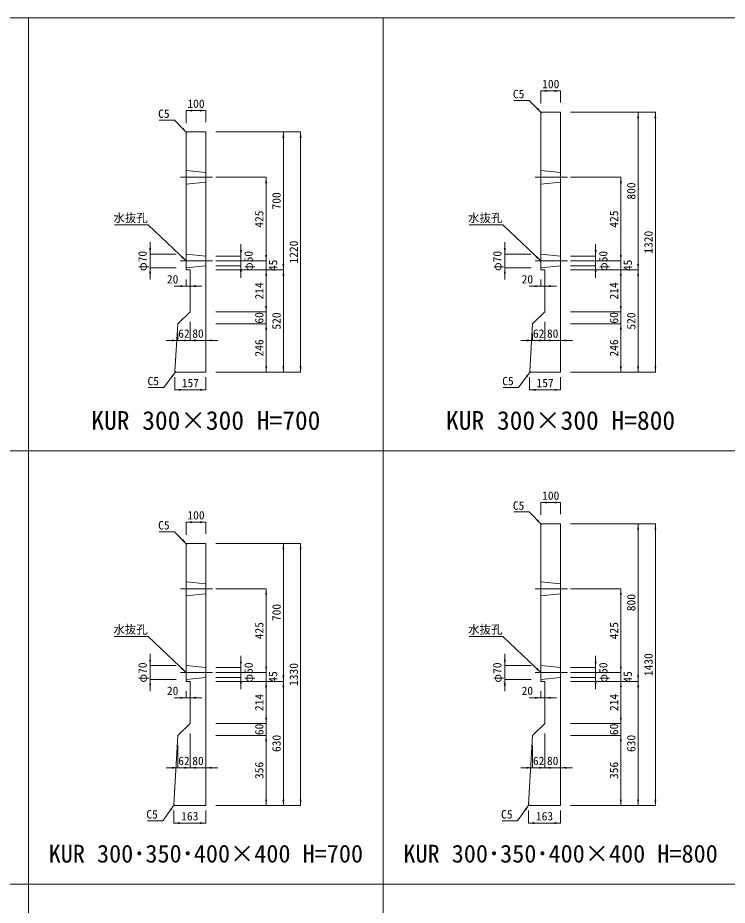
# Model space of a CAD drawing. Units: millimetres at full size, sheet at 1:40. Extents: x 86 to 35886, y -15691 to 10257.
# Drawn here: x 27032 to 30632, y 4493 to 9000 of the extents above; entities that cross this region are included whole.
import ezdxf
from ezdxf.enums import TextEntityAlignment as Align

# ---------------------------------------------------------------- set-up
doc = ezdxf.new("R2010")
doc.units = ezdxf.units.MM
doc.header["$LTSCALE"] = 40
doc.linetypes.add('DASHED', pattern=[7.5, 6, -1.5])
doc.linetypes.add('USER1', pattern=[28.575, 19.05, -3.175, 3.175, -3.175])
for name, color, linetype, lineweight in [('0_2', 7, 'USER1', 5), ('パネックスKUR', 2, 'Continuous', 20), ('図枠', 5, 'Continuous', 13), ('寸法線', 7, 'Continuous', 13), ('引出線', 4, 'Continuous', 13)]:
    doc.layers.add(name, color=color, linetype=linetype, lineweight=lineweight)
doc.layers.add('文字', color=7, linetype='Continuous')
doc.styles.add('ＭＳ ゴシック', font='')
doc.styles.get('ＭＳ ゴシック').set_extended_font_data('MS Gothic')

# ---------------------------------------------------------------- blocks, each defined once
blk = doc.blocks.new('filled_arrow')
at = {"color": 0, "linetype": 'Continuous', "lineweight": -2}
blk.add_solid([(7.5, 1.25), (0, 0), (7.5, -1.25)], dxfattribs=at)

msp = doc.modelspace()

# ---------------------------------------------------------------- linework, layer by layer
at = {"layer": '0_2'}
for p, q in [((27856.87, 8190), (28020.59, 8190)), ((29656.87, 8190), (29820.59, 8190)), ((27856.87, 7765), (28020.59, 7765)), ((29656.87, 7765), (29820.59, 7765)), ((27856.87, 6100), (28020.59, 6100)), ((29656.87, 6100), (29820.59, 6100)), ((27856.87, 5675), (28020.59, 5675)), ((29656.87, 5675), (29820.59, 5675))]:
    msp.add_line(p, q, dxfattribs=at)
at = {"layer": 'パネックスKUR'}
for p, q in [((29686.23, 8515), (29691.23, 8520)), ((29786.23, 8520), (29691.23, 8520)), ((29786.23, 8520), (29786.23, 7200)), ((29686.23, 8515), (29686.23, 7720)), ((27886.23, 8415), (27891.23, 8420)), ((27886.23, 8415), (27886.23, 7720)), ((27986.23, 8420), (27891.23, 8420)), ((27986.23, 8420), (27986.23, 7200)), ((27906.23, 7720), (27886.23, 7720)), ((27906.23, 7720), (27906.23, 7506)), ((29706.23, 7720), (29686.23, 7720)), ((29706.23, 7720), (29706.23, 7506)), ((27906.23, 7506), (27844.23, 7446)), ((29706.23, 7506), (29644.23, 7446)), ((27844.23, 7446), (27829.54, 7204.99)), ((29644.23, 7446), (29629.54, 7204.99)), ((27834.23, 7200), (27829.54, 7204.99)), ((27986.23, 7200), (27834.23, 7200)), ((29634.23, 7200), (29629.54, 7204.99)), ((29786.23, 7200), (29634.23, 7200)), ((29686.23, 6425), (29691.23, 6430)), ((29686.23, 6425), (29686.23, 5630)), ((29786.23, 6430), (29691.23, 6430)), ((29786.23, 6430), (29786.23, 5000)), ((27886.23, 6325), (27891.23, 6330)), ((27886.23, 6325), (27886.23, 5630)), ((27986.23, 6330), (27891.23, 6330)), ((27986.23, 6330), (27986.23, 5000)), ((27906.23, 5630), (27886.23, 5630)), ((27906.23, 5630), (27906.23, 5416)), ((29706.23, 5630), (29686.23, 5630)), ((29706.23, 5630), (29706.23, 5416)), ((27906.23, 5416), (27844.23, 5356)), ((29706.23, 5416), (29644.23, 5356)), ((27844.23, 5356), (27823.53, 5004.99)), ((29644.23, 5356), (29623.53, 5004.99)), ((27828.23, 5000), (27823.53, 5004.99)), ((29628.23, 5000), (29623.53, 5004.99)), ((27986.23, 5000), (27828.23, 5000)), ((29786.23, 5000), (29628.23, 5000))]:
    msp.add_line(p, q, dxfattribs=at)
at = {"layer": 'パネックスKUR', "linetype": 'DASHED', "lineweight": 5}
for p, q in [((27886.23, 8225), (27986.23, 8215)), ((29686.23, 8225), (29786.23, 8215)), ((27886.23, 8155), (27986.23, 8165)), ((29686.23, 8155), (29786.23, 8165)), ((27886.23, 7800), (27986.23, 7790)), ((29686.23, 7800), (29786.23, 7790)), ((27886.23, 7730), (27986.23, 7740)), ((29686.23, 7730), (29786.23, 7740)), ((27886.23, 6135), (27986.23, 6125)), ((29686.23, 6135), (29786.23, 6125)), ((27886.23, 6065), (27986.23, 6075)), ((29686.23, 6065), (29786.23, 6075)), ((27886.23, 5710), (27986.23, 5700)), ((29686.23, 5710), (29786.23, 5700)), ((27886.23, 5640), (27986.23, 5650)), ((29686.23, 5640), (29786.23, 5650))]:
    msp.add_line(p, q, dxfattribs=at)
at = {"layer": '図枠'}
for p, q in [((18686.23, 9000), (34286.23, 9000)), ((18686.23, 9000), (34286.23, 9000)), ((27086.23, 9000), (27086.23, 0)), ((28886.23, 9000), (28886.23, 0)), ((18686.23, 6800), (34286.23, 6800)), ((18686.23, 4600), (34286.23, 4600)), ((18686.23, 4600), (34286.23, 4600))]:
    msp.add_line(p, q, dxfattribs=at)
at = {"layer": '寸法線'}
for p, q in [((29686.23, 8628.55), (29786.23, 8628.55)), ((29686.23, 8565), (29686.23, 8628.55)), ((29786.23, 8570), (29786.23, 8628.55)), ((27886.23, 8528.55), (27986.23, 8528.55)), ((27886.23, 8465), (27886.23, 8528.55)), ((27986.23, 8470), (27986.23, 8528.55)), ((29836.23, 8520), (30267.07, 8520)), ((29836.23, 8520), (30179.57, 8520)), ((30179.57, 7720), (30179.57, 8520)), ((30267.07, 7200), (30267.07, 8520)), ((28036.23, 8420), (28467.07, 8420)), ((28036.23, 8420), (28379.57, 8420)), ((28379.57, 7720), (28379.57, 8420)), ((28467.07, 7200), (28467.07, 8420)), ((28036.23, 8190), (28292.07, 8190)), ((28292.07, 7765), (28292.07, 8190)), ((29836.23, 8190), (30092.07, 8190)), ((30092.07, 7765), (30092.07, 8190)), ((27703.62, 7670), (27703.62, 7860)), ((28164.15, 7680), (28164.15, 7850)), ((29503.62, 7670), (29503.62, 7860)), ((29964.15, 7680), (29964.15, 7850)), ((27836.23, 7800), (27703.62, 7800)), ((28292.07, 7660), (28292.07, 7825)), ((29636.23, 7800), (29503.62, 7800)), ((30092.07, 7660), (30092.07, 7825)), ((28036.23, 7790), (28164.15, 7790)), ((28036.23, 7765), (28292.07, 7765)), ((28036.23, 7765), (28292.07, 7765)), ((29836.23, 7790), (29964.15, 7790)), ((29836.23, 7765), (30092.07, 7765)), ((29836.23, 7765), (30092.07, 7765)), ((27836.23, 7730), (27703.62, 7730)), ((28036.23, 7740), (28164.15, 7740)), ((28036.23, 7720), (28379.57, 7720)), ((28036.23, 7720), (28292.07, 7720)), ((28036.23, 7720), (28292.07, 7720)), ((28036.23, 7720), (28379.57, 7720)), ((28292.07, 7720), (28292.07, 7506)), ((28379.57, 7720), (28379.57, 7200)), ((29636.23, 7730), (29503.62, 7730)), ((29836.23, 7740), (29964.15, 7740)), ((29836.23, 7720), (30179.57, 7720)), ((29836.23, 7720), (30092.07, 7720)), ((29836.23, 7720), (30092.07, 7720)), ((29836.23, 7720), (30179.57, 7720)), ((30092.07, 7720), (30092.07, 7506)), ((30179.57, 7720), (30179.57, 7200)), ((27886.23, 7670), (27886.23, 7637)), ((27906.23, 7670), (27906.23, 7637)), ((29686.23, 7670), (29686.23, 7637)), ((29706.23, 7670), (29706.23, 7637)), ((27826.23, 7637), (27966.23, 7637)), ((29626.23, 7637), (29766.23, 7637)), ((28292.07, 7566), (28292.07, 7386)), ((30092.07, 7566), (30092.07, 7386)), ((28036.23, 7506), (28292.07, 7506)), ((28036.23, 7506), (28292.07, 7506)), ((29836.23, 7506), (30092.07, 7506)), ((29836.23, 7506), (30092.07, 7506)), ((27906.23, 7456), (27906.23, 7361.38)), ((27906.23, 7456), (27906.23, 7361.38)), ((27986.23, 7456), (27986.23, 7361.38)), ((28036.23, 7446), (28292.07, 7446)), ((28036.23, 7446), (28292.07, 7446)), ((28292.07, 7446), (28292.07, 7200)), ((29706.23, 7456), (29706.23, 7361.38)), ((29706.23, 7456), (29706.23, 7361.38)), ((29786.23, 7456), (29786.23, 7361.38)), ((29836.23, 7446), (30092.07, 7446)), ((29836.23, 7446), (30092.07, 7446)), ((30092.07, 7446), (30092.07, 7200)), ((27844.23, 7396), (27844.23, 7361.38)), ((29644.23, 7396), (29644.23, 7361.38)), ((27966.23, 7361.38), (27784.23, 7361.38)), ((27846.23, 7361.38), (28046.23, 7361.38)), ((29766.23, 7361.38), (29584.23, 7361.38)), ((29646.23, 7361.38), (29846.23, 7361.38)), ((27829.23, 7175), (27829.23, 7110.43)), ((27986.23, 7175), (27986.23, 7110.43)), ((28036.23, 7200), (28467.07, 7200)), ((28036.23, 7200), (28379.57, 7200)), ((28036.23, 7200), (28292.07, 7200)), ((29629.23, 7175), (29629.23, 7110.43)), ((29786.23, 7175), (29786.23, 7110.43)), ((29836.23, 7200), (30267.07, 7200)), ((29836.23, 7200), (30179.57, 7200)), ((29836.23, 7200), (30092.07, 7200)), ((27829.23, 7110.43), (27986.23, 7110.43)), ((29629.23, 7110.43), (29786.23, 7110.43)), ((29686.23, 6538.55), (29786.23, 6538.55)), ((29686.23, 6475), (29686.23, 6538.55)), ((29786.23, 6480), (29786.23, 6538.55)), ((27886.23, 6438.55), (27986.23, 6438.55)), ((27886.23, 6375), (27886.23, 6438.55)), ((27986.23, 6380), (27986.23, 6438.55)), ((29836.23, 6430), (30267.07, 6430)), ((29836.23, 6430), (30179.57, 6430)), ((30179.57, 5630), (30179.57, 6430)), ((30267.07, 5000), (30267.07, 6430)), ((28036.23, 6330), (28467.07, 6330)), ((28036.23, 6330), (28379.57, 6330)), ((28379.57, 5630), (28379.57, 6330)), ((28467.07, 5000), (28467.07, 6330)), ((28036.23, 6100), (28292.07, 6100)), ((28292.07, 5675), (28292.07, 6100)), ((29836.23, 6100), (30092.07, 6100)), ((30092.07, 5675), (30092.07, 6100)), ((27703.62, 5580), (27703.62, 5770)), ((29503.62, 5580), (29503.62, 5770)), ((28164.15, 5590), (28164.15, 5760)), ((28292.07, 5570), (28292.07, 5735)), ((29964.15, 5590), (29964.15, 5760)), ((30092.07, 5570), (30092.07, 5735)), ((27836.23, 5710), (27703.62, 5710)), ((28036.23, 5700), (28164.15, 5700)), ((29636.23, 5710), (29503.62, 5710)), ((29836.23, 5700), (29964.15, 5700)), ((27836.23, 5640), (27703.62, 5640)), ((28036.23, 5675), (28292.07, 5675)), ((28036.23, 5675), (28292.07, 5675)), ((28036.23, 5650), (28164.15, 5650)), ((29636.23, 5640), (29503.62, 5640)), ((29836.23, 5675), (30092.07, 5675)), ((29836.23, 5675), (30092.07, 5675)), ((29836.23, 5650), (29964.15, 5650)), ((28036.23, 5630), (28379.57, 5630)), ((28036.23, 5630), (28292.07, 5630)), ((28036.23, 5630), (28379.57, 5630)), ((28036.23, 5630), (28292.07, 5630)), ((28292.07, 5630), (28292.07, 5416)), ((28379.57, 5630), (28379.57, 5000)), ((29836.23, 5630), (30179.57, 5630)), ((29836.23, 5630), (30092.07, 5630)), ((29836.23, 5630), (30092.07, 5630)), ((29836.23, 5630), (30179.57, 5630)), ((30092.07, 5630), (30092.07, 5416)), ((30179.57, 5630), (30179.57, 5000)), ((27826.23, 5547), (27966.23, 5547)), ((27886.23, 5580), (27886.23, 5547)), ((27906.23, 5580), (27906.23, 5547)), ((29626.23, 5547), (29766.23, 5547)), ((29686.23, 5580), (29686.23, 5547)), ((29706.23, 5580), (29706.23, 5547)), ((28292.07, 5476), (28292.07, 5296)), ((30092.07, 5476), (30092.07, 5296)), ((28036.23, 5416), (28292.07, 5416)), ((28036.23, 5416), (28292.07, 5416)), ((29836.23, 5416), (30092.07, 5416)), ((29836.23, 5416), (30092.07, 5416)), ((27906.23, 5366), (27906.23, 5191.41)), ((27906.23, 5366), (27906.23, 5191.41)), ((27986.23, 5366), (27986.23, 5191.41)), ((29706.23, 5366), (29706.23, 5191.41)), ((29706.23, 5366), (29706.23, 5191.41)), ((29786.23, 5366), (29786.23, 5191.41)), ((28036.23, 5356), (28292.07, 5356)), ((28036.23, 5356), (28292.07, 5356)), ((28292.07, 5356), (28292.07, 5000)), ((29836.23, 5356), (30092.07, 5356)), ((29836.23, 5356), (30092.07, 5356)), ((30092.07, 5356), (30092.07, 5000)), ((27844.23, 5306), (27844.23, 5191.41)), ((29644.23, 5306), (29644.23, 5191.41)), ((27966.23, 5191.41), (27784.23, 5191.41)), ((27846.23, 5191.41), (28046.23, 5191.41)), ((29766.23, 5191.41), (29584.23, 5191.41)), ((29646.23, 5191.41), (29846.23, 5191.41)), ((27823.23, 4975), (27823.23, 4910.43)), ((27986.23, 4975), (27986.23, 4910.43)), ((28036.23, 5000), (28467.07, 5000)), ((28036.23, 5000), (28379.57, 5000)), ((28036.23, 5000), (28292.07, 5000)), ((29623.23, 4975), (29623.23, 4910.43)), ((29786.23, 4975), (29786.23, 4910.43)), ((29836.23, 5000), (30267.07, 5000)), ((29836.23, 5000), (30179.57, 5000)), ((29836.23, 5000), (30092.07, 5000)), ((27823.23, 4910.43), (27986.23, 4910.43)), ((29623.23, 4910.43), (29786.23, 4910.43))]:
    msp.add_line(p, q, dxfattribs=at)
at = {"layer": '引出線'}
for points in [[(29688.73, 8517.5), (29627.24, 8580.21), (29549.47, 8580.21)], [(27888.73, 8417.5), (27827.24, 8480.21), (27749.47, 8480.21)], [(27886.23, 7765), (27693.77, 7948.45), (27522.03, 7948.45)], [(29686.23, 7765), (29493.77, 7948.45), (29322.03, 7948.45)], [(27831.88, 7202.5), (27773.46, 7122.24), (27695.69, 7122.24)], [(29631.88, 7202.5), (29573.46, 7122.24), (29495.69, 7122.24)], [(29688.73, 6427.5), (29627.24, 6490.21), (29549.47, 6490.21)], [(27888.73, 6327.5), (27827.24, 6390.21), (27749.47, 6390.21)], [(27886.23, 5675), (27693.77, 5858.45), (27522.03, 5858.45)], [(29686.23, 5675), (29493.77, 5858.45), (29322.03, 5858.45)], [(27825.88, 5002.5), (27767.45, 4922.24), (27689.68, 4922.24)], [(29625.88, 5002.5), (29567.45, 4922.24), (29489.68, 4922.24)]]:
    msp.add_lwpolyline(points, dxfattribs=at)

# ---------------------------------------------------------------- block references
at = {"layer": '寸法線', "xscale": 4, "yscale": 4}
for p in [(29686.23, 8628.55), (27886.23, 8528.55), (27906.23, 7637), (29706.23, 7637), (27906.23, 7361.38), (27986.23, 7361.38), (29706.23, 7361.38), (29786.23, 7361.38), (27829.23, 7110.43), (29629.23, 7110.43), (29686.23, 6538.55), (27886.23, 6438.55), (27906.23, 5547), (29706.23, 5547), (27906.23, 5191.41), (27986.23, 5191.41), (29706.23, 5191.41), (29786.23, 5191.41), (27823.23, 4910.43), (29623.23, 4910.43)]:
    msp.add_blockref('filled_arrow', p, dxfattribs=at)
for p, rotation in [((29786.23, 8628.55), 180), ((27986.23, 8528.55), 180), ((30179.57, 8520), 270), ((30267.07, 8520), 270), ((28379.57, 8420), 270), ((28467.07, 8420), 270), ((28292.07, 8190), 270), ((30092.07, 8190), 270), ((27703.62, 7800), 90), ((28164.15, 7790), 90), ((29503.62, 7800), 90), ((29964.15, 7790), 90), ((28292.07, 7765), 90), ((28292.07, 7765), 90), ((30092.07, 7765), 90), ((30092.07, 7765), 90), ((27703.62, 7730), 270), ((28164.15, 7740), 270), ((28292.07, 7720), 270), ((28292.07, 7720), 270), ((28379.57, 7720), 90), ((28379.57, 7720), 270), ((29503.62, 7730), 270), ((29964.15, 7740), 270), ((30092.07, 7720), 270), ((30092.07, 7720), 270), ((30179.57, 7720), 90), ((30179.57, 7720), 270), ((27886.23, 7637), 180), ((29686.23, 7637), 180), ((28292.07, 7506), 90), ((28292.07, 7506), 90), ((30092.07, 7506), 90), ((30092.07, 7506), 90), ((28292.07, 7446), 270), ((28292.07, 7446), 270), ((30092.07, 7446), 270), ((30092.07, 7446), 270), ((27844.23, 7361.38), 180), ((27906.23, 7361.38), 180), ((29644.23, 7361.38), 180), ((29706.23, 7361.38), 180), ((28292.07, 7200), 90), ((28379.57, 7200), 90), ((28467.07, 7200), 90), ((30092.07, 7200), 90), ((30179.57, 7200), 90), ((30267.07, 7200), 90), ((27986.23, 7110.43), 180), ((29786.23, 7110.43), 180), ((29786.23, 6538.55), 180), ((27986.23, 6438.55), 180), ((30179.57, 6430), 270), ((30267.07, 6430), 270), ((28379.57, 6330), 270), ((28467.07, 6330), 270), ((28292.07, 6100), 270), ((30092.07, 6100), 270), ((27703.62, 5710), 90), ((28164.15, 5700), 90), ((29503.62, 5710), 90), ((29964.15, 5700), 90), ((28292.07, 5675), 90), ((28292.07, 5675), 90), ((30092.07, 5675), 90), ((30092.07, 5675), 90), ((27703.62, 5640), 270), ((28164.15, 5650), 270), ((28379.57, 5630), 90), ((29503.62, 5640), 270), ((29964.15, 5650), 270), ((30179.57, 5630), 90), ((28292.07, 5630), 270), ((28292.07, 5630), 270), ((28379.57, 5630), 270), ((30092.07, 5630), 270), ((30092.07, 5630), 270), ((30179.57, 5630), 270), ((27886.23, 5547), 180), ((29686.23, 5547), 180), ((28292.07, 5416), 90), ((28292.07, 5416), 90), ((30092.07, 5416), 90), ((30092.07, 5416), 90), ((28292.07, 5356), 270), ((28292.07, 5356), 270), ((30092.07, 5356), 270), ((30092.07, 5356), 270), ((27844.23, 5191.41), 180), ((27906.23, 5191.41), 180), ((29644.23, 5191.41), 180), ((29706.23, 5191.41), 180), ((28292.07, 5000), 90), ((28379.57, 5000), 90), ((28467.07, 5000), 90), ((30092.07, 5000), 90), ((30179.57, 5000), 90), ((30267.07, 5000), 90), ((27986.23, 4910.43), 180), ((29786.23, 4910.43), 180)]:
    msp.add_blockref('filled_arrow', p, dxfattribs=dict(at, rotation=rotation))
at = {"layer": '引出線', "xscale": 4, "yscale": 4}
for p, rotation in [((29688.73, 8517.5), 134.4), ((27888.73, 8417.5), 134.4), ((27886.23, 7765), 136.4), ((29686.23, 7765), 136.4), ((27831.88, 7202.5), 233.9), ((29631.88, 7202.5), 233.9), ((29688.73, 6427.5), 134.4), ((27888.73, 6327.5), 134.4), ((27886.23, 5675), 136.4), ((29686.23, 5675), 136.4), ((27825.88, 5002.5), 233.9), ((29625.88, 5002.5), 233.9)]:
    msp.add_blockref('filled_arrow', p, dxfattribs=dict(at, rotation=rotation))

# ---------------------------------------------------------------- texts
at = {"layer": '寸法線', "style": 'ＭＳ ゴシック'}
for s, p in [('100', (29736.23, 8663.55)), ('100', (27936.23, 8563.55)), ('20', (27817.64, 7672)), ('20', (29617.64, 7672)), ('62', (27875.23, 7396.38)), ('80', (27946.23, 7396.38)), ('62', (29675.23, 7396.38)), ('80', (29746.23, 7396.38)), ('157', (27907.73, 7145.43)), ('157', (29707.73, 7145.43)), ('100', (29736.23, 6573.55)), ('100', (27936.23, 6473.55)), ('20', (27817.64, 5582)), ('20', (29617.64, 5582)), ('62', (27875.23, 5226.41)), ('80', (27946.23, 5226.41)), ('62', (29675.23, 5226.41)), ('80', (29746.23, 5226.41)), ('163', (27904.73, 4945.43)), ('163', (29704.73, 4945.43))]:
    msp.add_text(s, height=42.72, dxfattribs=at).set_placement(p, align=Align.MIDDLE_CENTER)
for s, p in [('800', (30144.57, 8120)), ('700', (28344.57, 8070)), ('425', (28257.07, 7977.5)), ('425', (30057.07, 7977.5)), ('1320', (30232.07, 7860)), ('1220', (28432.07, 7810)), ('φ70', (27664.96, 7765)), ('φ50', (28202.81, 7765)), ('φ70', (29464.96, 7765)), ('φ50', (30002.81, 7765)), ('45', (28327.07, 7742.5)), ('45', (30127.07, 7742.5)), ('214', (28257.07, 7613)), ('214', (30057.07, 7613)), ('60', (28257.07, 7476)), ('520', (28344.57, 7460)), ('60', (30057.07, 7476)), ('520', (30144.57, 7460)), ('246', (28257.07, 7323)), ('246', (30057.07, 7323)), ('800', (30144.57, 6030)), ('700', (28344.57, 5980)), ('425', (28257.07, 5887.5)), ('425', (30057.07, 5887.5)), ('1430', (30232.07, 5715)), ('φ70', (27664.96, 5675)), ('φ50', (28202.81, 5675)), ('1330', (28432.07, 5665)), ('φ70', (29464.96, 5675)), ('φ50', (30002.81, 5675)), ('45', (28327.07, 5652.5)), ('45', (30127.07, 5652.5)), ('214', (28257.07, 5523)), ('214', (30057.07, 5523)), ('60', (28257.07, 5386)), ('60', (30057.07, 5386)), ('630', (28344.57, 5315)), ('630', (30144.57, 5315)), ('356', (28257.07, 5178)), ('356', (30057.07, 5178))]:
    msp.add_text(s, height=42.72, rotation=90, dxfattribs=at).set_placement(p, align=Align.MIDDLE_CENTER)
at = {"layer": '引出線', "style": 'ＭＳ ゴシック'}
for s, p in [('C5', (29602.24, 8634.21)), ('C5', (27802.24, 8534.21)), ('水抜孔', (27691.52, 8004.73)), ('水抜孔', (29491.52, 8004.73)), ('C5', (27748.46, 7176.24)), ('C5', (29548.46, 7176.24)), ('C5', (29602.24, 6544.21)), ('C5', (27802.24, 6444.21)), ('水抜孔', (27691.52, 5914.73)), ('水抜孔', (29491.52, 5914.73)), ('C5', (27742.45, 4976.24)), ('C5', (29542.45, 4976.24))]:
    msp.add_text(s, height=42.72, dxfattribs=at).set_placement(p, align=Align.TOP_RIGHT)
at = {"layer": '文字', "style": 'ＭＳ ゴシック'}
for s, height, p in [('KUR 300×300 H=700', 94.94, (27986.23, 6955.22)), ('KUR 300×300 H=800', 94.94, (29786.23, 6955.22)), ('KUR 300･350･400×400 H=700', 90.19, (27986.23, 4755.22)), ('KUR 300･350･400×400 H=800', 90.19, (29786.23, 4755.22))]:
    msp.add_text(s, height=height, dxfattribs=at).set_placement(p, align=Align.MIDDLE_CENTER)

doc.saveas('drawing.dxf')
